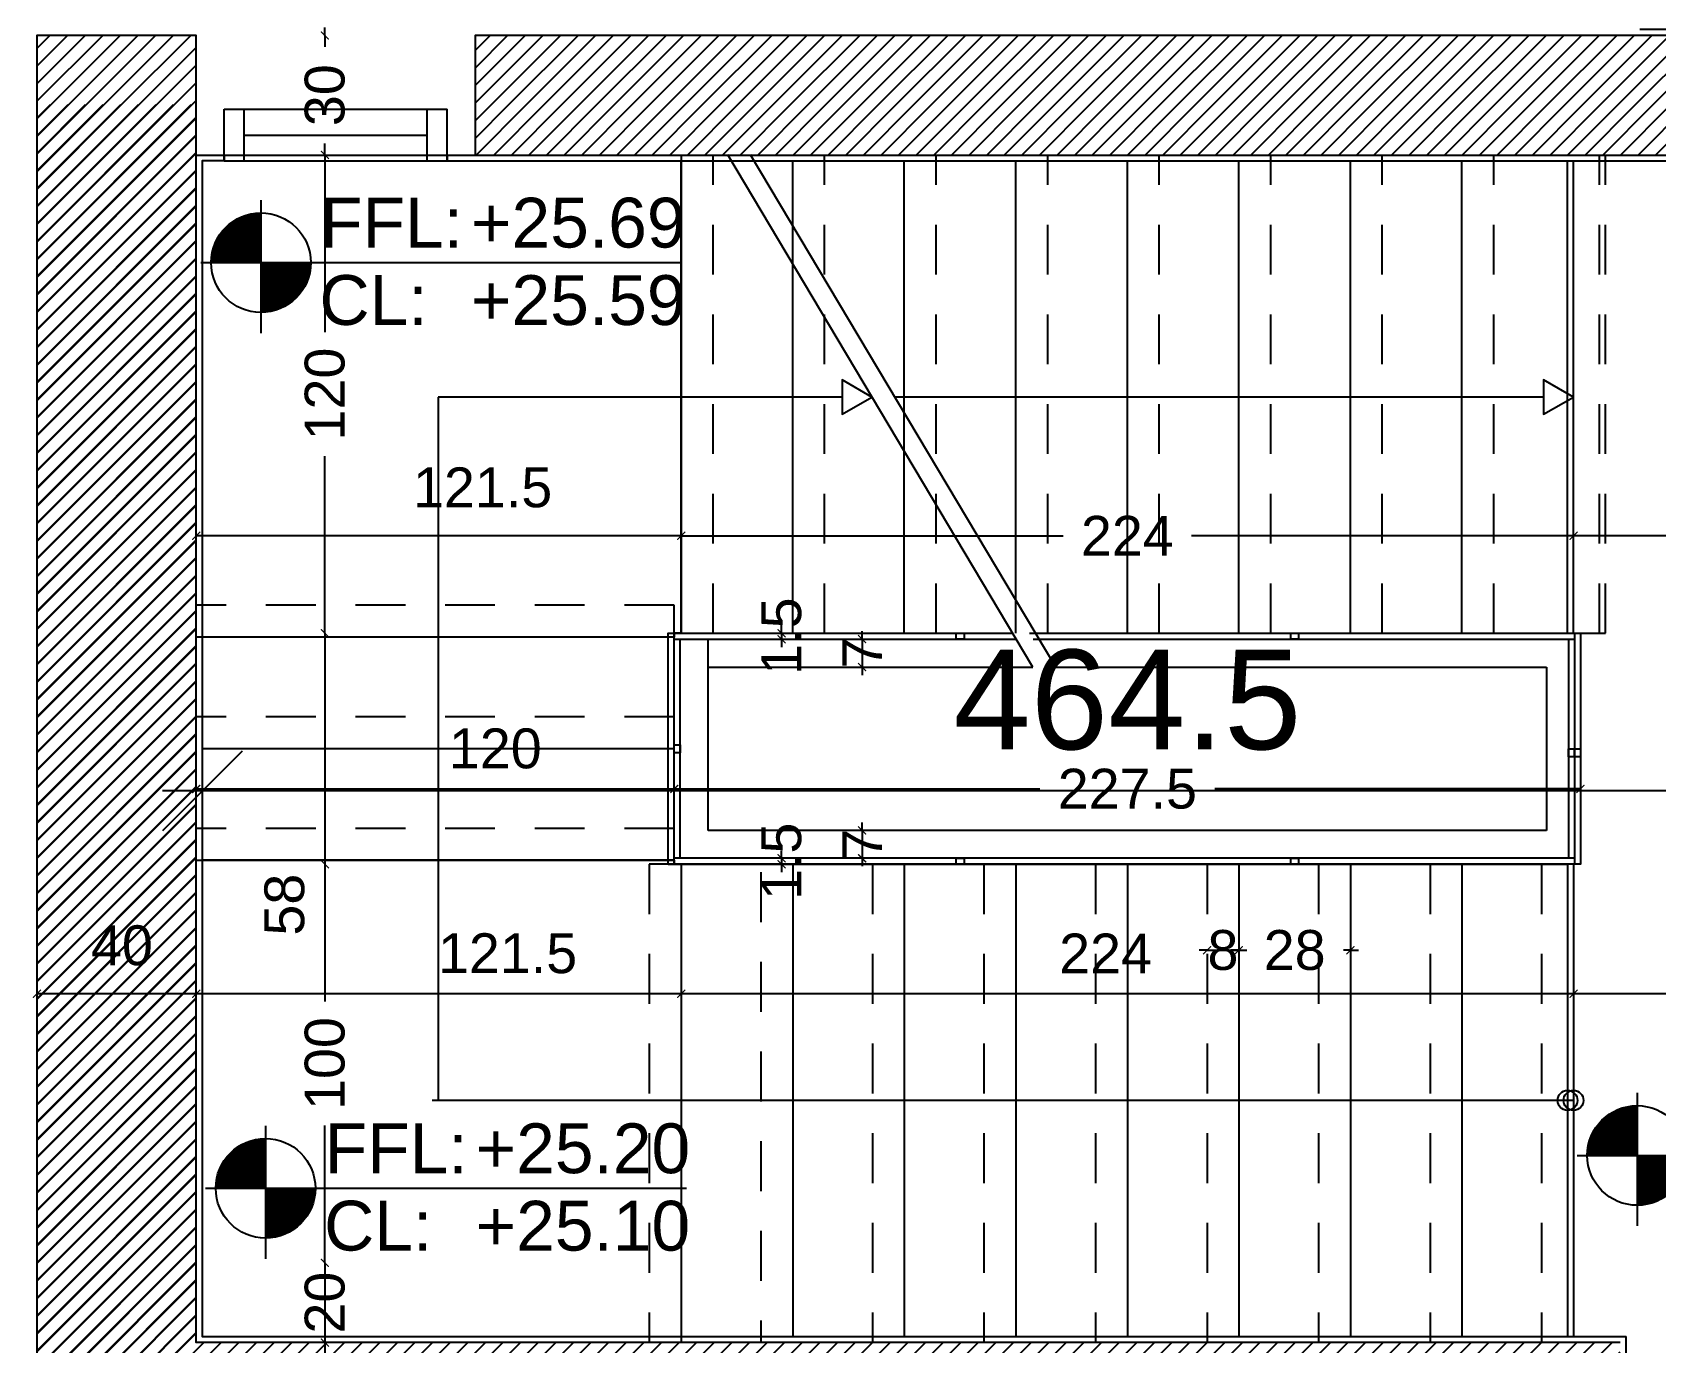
# Model space of a CAD drawing. Extents: x -0.9 to 45.6, y -8.7 to 61.5.
# Drawn here: x 27.357 to 31.432, y 17.05 to 20.338 of the extents above; entities that cross this region are included whole.
import ezdxf

# ---------------------------------------------------------------- set-up
doc = ezdxf.new("R2010")
doc.units = 0
doc.header["$MEASUREMENT"] = 0
doc.header["$PDMODE"] = 35
doc.header["$PDSIZE"] = 0.3
doc.linetypes.add('HIDDEN2', pattern=[0.1875, 0.125, -0.0625])
doc.layers.get('0').update_dxf_attribs({"linetype": 'CONTINUOUS'})
doc.layers.get('DEFPOINTS').update_dxf_attribs({"linetype": 'CONTINUOUS'})
for name, color, linetype in [('A-ALU', 9, 'CONTINUOUS'), ('A-ANNO-DIM', 3, 'CONTINUOUS'), ('A-ANNO-LEVL', 3, 'CONTINUOUS'), ('a-dim', 3, 'CONTINUOUS'), ('A-FLOR-HRAL', 15, 'CONTINUOUS'), ('A-FLOR-STRS', 40, 'CONTINUOUS'), ('A-FLOR-STRS-ARO', 1, 'CONTINUOUS'), ('A-HATCH-CONC', 8, 'CONTINUOUS'), ('A-PLASTER', 8, 'CONTINUOUS'), ('A-PROJ1H', 9, 'HIDDEN2'), ('S-2ND-3RD-4-5-6TH$0$A-STR 2-3-4-5-6', 2, 'CONTINUOUS')]:
    doc.layers.add(name, color=color, linetype=linetype)
doc.styles.add('A100-STEXT', font='arial.ttf', dxfattribs={"height": 0.25})
doc.styles.add('BLOCK', font='arial.ttf', dxfattribs={"width": 0.8, "height": 0.25})
doc.styles.add('STYLE1', font='arial.ttf')
doc.dimstyles.new('A100-DIM', dxfattribs={"dimtxt": 0.25, "dimasz": 0.2, "dimexe": 0.1, "dimexo": 0.3, "dimgap": 0.1, "dimtad": 1, "dimlfac": 100, "dimrnd": 0.5, "dimdsep": 46, "dimtxsty": 'A100-STEXT', "dimblk1": 'OBLIQUE', "dimblk2": 'OBLIQUE', "dimsah": 1, "dimcen": -0.05, "dimdle": 0.1, "dimclrd": 15, "dimclre": 15, "dimclrt": 256, "dimadec": 0, "dimazin": 0, "dimtfac": 0.28, "dimtix": 1, "dimtmove": 2, "dimatfit": 3, "dimldrblk": 'OBLIQUE', "dimfxl": 1, "dimtolj": 1, "dimarcsym": 0})
doc.dimstyles.new('A50-DIM', dxfattribs={"dimtxt": 0.1, "dimasz": 0.02, "dimexe": 0.05, "dimexo": 0.01, "dimgap": 0.05, "dimtad": 0, "dimdec": 1, "dimlfac": 100, "dimrnd": 0.5, "dimdsep": 46, "dimtxsty": 'STYLE1', "dimblk": 'ARCHTICK', "dimcen": 0.05, "dimdle": 1e-05, "dimse1": 1, "dimse2": 1, "dimclrd": 146, "dimclre": 256, "dimclrt": 256, "dimadec": 0, "dimazin": 0, "dimtfac": 1.4, "dimtdec": 1, "dimtix": 1, "dimtmove": 2, "dimatfit": 3, "dimldrblk": 'ARCHTICK', "dimfxl": 1, "dimtolj": 1, "dimarcsym": 0})
doc.dimstyles.new('dim-law', dxfattribs={"dimtxt": 0.25, "dimasz": 0.2, "dimexe": 0.1, "dimexo": 0.3, "dimgap": 0.1, "dimtad": 1, "dimlfac": 100, "dimdsep": 46, "dimtxsty": 'A100-STEXT', "dimblk1": 'OBLIQUE', "dimblk2": 'OBLIQUE', "dimsah": 1, "dimcen": -0.05, "dimdle": 0.1, "dimclrd": 15, "dimclre": 15, "dimclrt": 256, "dimadec": 0, "dimazin": 0, "dimtfac": 0.28, "dimtix": 1, "dimtmove": 2, "dimatfit": 3, "dimldrblk": 'OBLIQUE', "dimfxl": 0.1, "dimtolj": 1, "dimarcsym": 0})
pattern_1 = [(45, (-139.766827, -8.86163), (-0.022097087, 0.022097087), [])]

# ---------------------------------------------------------------- blocks, each defined once
blk = doc.blocks.new('_ArchTick')
at = {"color": 0, "linetype": 'ByBlock', "const_width": 0.15}
blk.add_lwpolyline([(-0.5, -0.5), (0.5, 0.5)], dxfattribs=at)
blk = doc.blocks.new('*D406')
at = {"layer": 'A-ANNO-DIM', "color": 146, "lineweight": -2}
blk.add_line((31.2259, 17.9252), (28.9859, 17.9252), dxfattribs=at)
at = {"layer": 'DEFPOINTS', "color": 0}
for p in [(28.9859, 18.2501), (31.2259, 18.2501), (28.9859, 17.9252)]:
    blk.add_point(p, dxfattribs=at)
at = {"layer": 'A-ANNO-DIM', "color": 146, "lineweight": -2, "xscale": 0.02, "yscale": 0.02, "zscale": 0.02, "rotation": 180}
blk.add_blockref('_ArchTick', (28.9859, 17.9252), dxfattribs=at)
at = {"layer": 'A-ANNO-DIM', "color": 146, "lineweight": -2, "xscale": 0.02, "yscale": 0.02, "zscale": 0.02}
blk.add_blockref('_ArchTick', (31.2259, 17.9252), dxfattribs=at)
at = {"layer": 'A-ANNO-DIM', "insert": (30.0511, 18.0262), "char_height": 0.1, "attachment_point": 5, "style": 'STYLE1'}
blk.add_mtext('\\A1;224', dxfattribs=at)
blk = doc.blocks.new('*D407')
at = {"layer": 'A-ANNO-DIM', "color": 146, "lineweight": -2}
blk.add_line((28.9859, 19.0744), (27.7684, 19.0744), dxfattribs=at)
at = {"layer": 'DEFPOINTS', "color": 0}
for p in [(28.9859, 19.4125), (27.7684, 19.1942), (27.7684, 19.0744)]:
    blk.add_point(p, dxfattribs=at)
at = {"layer": 'A-ANNO-DIM', "color": 146, "lineweight": -2, "xscale": 0.02, "yscale": 0.02, "zscale": 0.02, "rotation": 180}
blk.add_blockref('_ArchTick', (27.7684, 19.0744), dxfattribs=at)
at = {"layer": 'A-ANNO-DIM', "color": 146, "lineweight": -2, "xscale": 0.02, "yscale": 0.02, "zscale": 0.02}
blk.add_blockref('_ArchTick', (28.9859, 19.0744), dxfattribs=at)
at = {"layer": 'A-ANNO-DIM', "insert": (28.4874, 19.1953), "char_height": 0.1, "attachment_point": 5, "style": 'STYLE1'}
blk.add_mtext('\\A1;121.5', dxfattribs=at)
blk = doc.blocks.new('*D408')
at = {"layer": 'A-ANNO-DIM', "color": 146, "lineweight": -2}
for p, q in [((28.9859, 19.0744), (29.9447, 19.0744)), ((31.2259, 19.0744), (30.267, 19.0744))]:
    blk.add_line(p, q, dxfattribs=at)
at = {"layer": 'DEFPOINTS', "color": 0}
for p in [(31.2259, 19.0744), (28.9859, 18.9028), (31.2259, 18.9028)]:
    blk.add_point(p, dxfattribs=at)
at = {"layer": 'A-ANNO-DIM', "color": 146, "lineweight": -2, "xscale": 0.02, "yscale": 0.02, "zscale": 0.02, "rotation": 180}
blk.add_blockref('_ArchTick', (28.9859, 19.0744), dxfattribs=at)
at = {"layer": 'A-ANNO-DIM', "color": 146, "lineweight": -2, "xscale": 0.02, "yscale": 0.02, "zscale": 0.02}
blk.add_blockref('_ArchTick', (31.2259, 19.0744), dxfattribs=at)
at = {"layer": 'A-ANNO-DIM', "insert": (30.1059, 19.0744), "char_height": 0.1, "attachment_point": 5, "style": 'STYLE1'}
blk.add_mtext('\\A1;224', dxfattribs=at)
blk = doc.blocks.new('*D409')
at = {"layer": 'A-ANNO-DIM', "color": 146, "lineweight": -2}
blk.add_line((28.0914, 18.8302), (28.0914, 18.2501), dxfattribs=at)
at = {"layer": 'DEFPOINTS', "color": 0}
for p in [(28.2525, 18.8301), (28.0914, 18.2501), (28.2525, 18.2501)]:
    blk.add_point(p, dxfattribs=at)
at = {"layer": 'A-ANNO-DIM', "color": 146, "lineweight": -2, "xscale": 0.02, "yscale": 0.02, "zscale": 0.02}
for p, rotation in [((28.0914, 18.8301), 90), ((28.0914, 18.2501), 270)]:
    blk.add_blockref('_ArchTick', p, dxfattribs=dict(at, rotation=rotation))
at = {"layer": 'A-ANNO-DIM', "insert": (27.9903, 18.1488), "char_height": 0.1, "attachment_point": 5, "rotation": 90, "style": 'STYLE1'}
blk.add_mtext('\\A1;58', dxfattribs=at)
blk = doc.blocks.new('*D410')
at = {"layer": 'A-ANNO-DIM', "color": 146, "lineweight": -2}
for p, q in [((28.0914, 18.2502), (28.0914, 17.9057)), ((28.0914, 17.2501), (28.0914, 17.5945))]:
    blk.add_line(p, q, dxfattribs=at)
at = {"layer": 'DEFPOINTS', "color": 0}
for p in [(28.2525, 18.2501), (28.0914, 17.2501), (28.2525, 17.2501)]:
    blk.add_point(p, dxfattribs=at)
at = {"layer": 'A-ANNO-DIM', "color": 146, "lineweight": -2, "xscale": 0.02, "yscale": 0.02, "zscale": 0.02}
for p, rotation in [((28.0914, 18.2501), 90), ((28.0914, 17.2501), 270)]:
    blk.add_blockref('_ArchTick', p, dxfattribs=dict(at, rotation=rotation))
at = {"layer": 'A-ANNO-DIM', "insert": (28.0914, 17.7501), "char_height": 0.1, "attachment_point": 5, "rotation": 90, "style": 'STYLE1'}
blk.add_mtext('\\A1;100', dxfattribs=at)
blk = doc.blocks.new('*D411')
at = {"layer": 'A-ANNO-DIM', "color": 146, "lineweight": -2}
for p, q in [((28.0914, 17.2501), (28.0914, 17.2701)), ((28.0914, 17.2501), (28.0914, 17.0501)), ((28.0914, 17.0501), (28.0914, 17.0301))]:
    blk.add_line(p, q, dxfattribs=at)
at = {"layer": 'DEFPOINTS', "color": 0}
for p in [(28.2525, 17.2501), (28.0914, 17.0501), (28.2525, 17.0501)]:
    blk.add_point(p, dxfattribs=at)
at = {"layer": 'A-ANNO-DIM', "color": 146, "lineweight": -2, "xscale": 0.02, "yscale": 0.02, "zscale": 0.02}
for p, rotation in [((28.0914, 17.2501), 270), ((28.0914, 17.0501), 90)]:
    blk.add_blockref('_ArchTick', p, dxfattribs=dict(at, rotation=rotation))
at = {"layer": 'A-ANNO-DIM', "insert": (28.0914, 17.1501), "char_height": 0.1, "attachment_point": 5, "rotation": 90, "style": 'STYLE1'}
blk.add_mtext('\\A1;20', dxfattribs=at)
blk = doc.blocks.new('*D412')
at = {"layer": 'A-ANNO-DIM', "color": 146, "lineweight": -2}
for p, q in [((28.0914, 20.0302), (28.0914, 19.5857)), ((28.0914, 18.8301), (28.0914, 19.2746))]:
    blk.add_line(p, q, dxfattribs=at)
at = {"layer": 'DEFPOINTS', "color": 0}
for p in [(28.2525, 20.0301), (28.0914, 18.8301), (28.2525, 18.8301)]:
    blk.add_point(p, dxfattribs=at)
at = {"layer": 'A-ANNO-DIM', "color": 146, "lineweight": -2, "xscale": 0.02, "yscale": 0.02, "zscale": 0.02}
for p, rotation in [((28.0914, 20.0301), 90), ((28.0914, 18.8301), 270)]:
    blk.add_blockref('_ArchTick', p, dxfattribs=dict(at, rotation=rotation))
at = {"layer": 'A-ANNO-DIM', "insert": (28.0914, 19.4301), "char_height": 0.1, "attachment_point": 5, "rotation": 90, "style": 'STYLE1'}
blk.add_mtext('\\A1;120', dxfattribs=at)
blk = doc.blocks.new('*D413')
at = {"layer": 'A-ANNO-DIM', "color": 146, "lineweight": -2}
for p, q in [((28.0914, 17.0502), (28.0914, 16.9736)), ((28.0914, 16.6501), (28.0914, 16.7267))]:
    blk.add_line(p, q, dxfattribs=at)
at = {"layer": 'DEFPOINTS', "color": 0}
for p in [(28.2525, 17.0501), (28.0914, 16.6501), (28.2525, 16.6501)]:
    blk.add_point(p, dxfattribs=at)
at = {"layer": 'A-ANNO-DIM', "color": 146, "lineweight": -2, "xscale": 0.02, "yscale": 0.02, "zscale": 0.02}
for p, rotation in [((28.0914, 17.0501), 90), ((28.0914, 16.6501), 270)]:
    blk.add_blockref('_ArchTick', p, dxfattribs=dict(at, rotation=rotation))
at = {"layer": 'A-ANNO-DIM', "insert": (28.0914, 16.8501), "char_height": 0.1, "attachment_point": 5, "rotation": 90, "style": 'STYLE1'}
blk.add_mtext('\\A1;40', dxfattribs=at)
blk = doc.blocks.new('*D414')
at = {"layer": 'A-ANNO-DIM', "color": 146, "lineweight": -2}
for p, q in [((28.0914, 20.3301), (28.0914, 20.3501)), ((28.0914, 20.3301), (28.0914, 20.3016)), ((28.0914, 20.0301), (28.0914, 20.0587)), ((28.0914, 20.0301), (28.0914, 20.0101))]:
    blk.add_line(p, q, dxfattribs=at)
at = {"layer": 'DEFPOINTS', "color": 0}
for p in [(28.2525, 20.3301), (28.0914, 20.0301), (28.2525, 20.0301)]:
    blk.add_point(p, dxfattribs=at)
at = {"layer": 'A-ANNO-DIM', "color": 146, "lineweight": -2, "xscale": 0.02, "yscale": 0.02, "zscale": 0.02}
for p, rotation in [((28.0914, 20.3301), 270), ((28.0914, 20.0301), 90)]:
    blk.add_blockref('_ArchTick', p, dxfattribs=dict(at, rotation=rotation))
at = {"layer": 'A-ANNO-DIM', "insert": (28.0914, 20.1801), "char_height": 0.1, "attachment_point": 5, "rotation": 90, "style": 'STYLE1'}
blk.add_mtext('\\A1;30', dxfattribs=at)
blk = doc.blocks.new('*D415')
at = {"layer": 'A-ANNO-DIM', "color": 146, "lineweight": -2}
blk.add_line((27.7684, 17.9252), (27.3684, 17.9252), dxfattribs=at)
at = {"layer": 'DEFPOINTS', "color": 0}
for p in [(27.7684, 18.2601), (27.3684, 18.1884), (27.3684, 17.9252)]:
    blk.add_point(p, dxfattribs=at)
at = {"layer": 'A-ANNO-DIM', "color": 146, "lineweight": -2, "xscale": 0.02, "yscale": 0.02, "zscale": 0.02, "rotation": 180}
blk.add_blockref('_ArchTick', (27.3684, 17.9252), dxfattribs=at)
at = {"layer": 'A-ANNO-DIM', "color": 146, "lineweight": -2, "xscale": 0.02, "yscale": 0.02, "zscale": 0.02}
blk.add_blockref('_ArchTick', (27.7684, 17.9252), dxfattribs=at)
at = {"layer": 'A-ANNO-DIM', "insert": (27.5818, 18.0461), "char_height": 0.1, "attachment_point": 5, "style": 'STYLE1'}
blk.add_mtext('\\A1;40', dxfattribs=at)
blk = doc.blocks.new('*D416')
at = {"layer": 'A-ANNO-DIM', "color": 146, "lineweight": -2}
for p, q in [((30.3859, 18.0344), (30.3659, 18.0344)), ((30.3859, 18.0344), (30.4033, 18.0344)), ((30.6659, 18.0344), (30.6484, 18.0344)), ((30.6659, 18.0344), (30.6859, 18.0344))]:
    blk.add_line(p, q, dxfattribs=at)
at = {"layer": 'DEFPOINTS', "color": 0}
for p in [(30.6659, 18.0344), (30.3859, 17.9842), (30.6659, 17.9842)]:
    blk.add_point(p, dxfattribs=at)
at = {"layer": 'A-ANNO-DIM', "color": 146, "lineweight": -2, "xscale": 0.02, "yscale": 0.02, "zscale": 0.02}
blk.add_blockref('_ArchTick', (30.3859, 18.0344), dxfattribs=at)
at = {"layer": 'A-ANNO-DIM', "color": 146, "lineweight": -2, "xscale": 0.02, "yscale": 0.02, "zscale": 0.02, "rotation": 180}
blk.add_blockref('_ArchTick', (30.6659, 18.0344), dxfattribs=at)
at = {"layer": 'A-ANNO-DIM', "insert": (30.5259, 18.0344), "char_height": 0.1, "attachment_point": 5, "style": 'STYLE1'}
blk.add_mtext('\\A1;28', dxfattribs=at)
blk = doc.blocks.new('*D417')
at = {"layer": 'A-ANNO-DIM', "color": 146, "lineweight": -2}
for p, q in [((30.3059, 18.0344), (30.2859, 18.0344)), ((30.3059, 18.0344), (30.3859, 18.0344)), ((30.3859, 18.0344), (30.4059, 18.0344))]:
    blk.add_line(p, q, dxfattribs=at)
at = {"layer": 'DEFPOINTS', "color": 0}
for p in [(30.3859, 18.0344), (30.3059, 17.9842), (30.3859, 17.9842)]:
    blk.add_point(p, dxfattribs=at)
at = {"layer": 'A-ANNO-DIM', "color": 146, "lineweight": -2, "xscale": 0.02, "yscale": 0.02, "zscale": 0.02}
blk.add_blockref('_ArchTick', (30.3059, 18.0344), dxfattribs=at)
at = {"layer": 'A-ANNO-DIM', "color": 146, "lineweight": -2, "xscale": 0.02, "yscale": 0.02, "zscale": 0.02, "rotation": 180}
blk.add_blockref('_ArchTick', (30.3859, 18.0344), dxfattribs=at)
at = {"layer": 'A-ANNO-DIM', "insert": (30.3459, 18.0344), "char_height": 0.1, "attachment_point": 5, "style": 'STYLE1'}
blk.add_mtext('\\A1;8', dxfattribs=at)
blk = doc.blocks.new('*D418')
at = {"layer": 'A-ANNO-DIM', "color": 146, "lineweight": -2}
for p, q in [((28.9684, 18.4392), (29.8859, 18.4392)), ((31.2434, 18.4392), (30.3258, 18.4392))]:
    blk.add_line(p, q, dxfattribs=at)
at = {"layer": 'DEFPOINTS', "color": 0}
for p in [(31.2434, 18.4392), (28.9684, 18.1953), (31.2434, 18.1953)]:
    blk.add_point(p, dxfattribs=at)
at = {"layer": 'A-ANNO-DIM', "color": 146, "lineweight": -2, "xscale": 0.02, "yscale": 0.02, "zscale": 0.02, "rotation": 180}
blk.add_blockref('_ArchTick', (28.9684, 18.4392), dxfattribs=at)
at = {"layer": 'A-ANNO-DIM', "color": 146, "lineweight": -2, "xscale": 0.02, "yscale": 0.02, "zscale": 0.02}
blk.add_blockref('_ArchTick', (31.2434, 18.4392), dxfattribs=at)
at = {"layer": 'A-ANNO-DIM', "insert": (30.1059, 18.4392), "char_height": 0.1, "attachment_point": 5, "style": 'STYLE1'}
blk.add_mtext('\\A1;227.5', dxfattribs=at)
blk = doc.blocks.new('*D419')
at = {"layer": 'A-ANNO-DIM', "color": 146, "lineweight": -2}
blk.add_line((28.9859, 17.9252), (27.7684, 17.9252), dxfattribs=at)
at = {"layer": 'DEFPOINTS', "color": 0}
for p in [(28.9859, 18.2501), (27.7684, 18.2069), (27.7684, 17.9252)]:
    blk.add_point(p, dxfattribs=at)
at = {"layer": 'A-ANNO-DIM', "color": 146, "lineweight": -2, "xscale": 0.02, "yscale": 0.02, "zscale": 0.02, "rotation": 180}
blk.add_blockref('_ArchTick', (27.7684, 17.9252), dxfattribs=at)
at = {"layer": 'A-ANNO-DIM', "color": 146, "lineweight": -2, "xscale": 0.02, "yscale": 0.02, "zscale": 0.02}
blk.add_blockref('_ArchTick', (28.9859, 17.9252), dxfattribs=at)
at = {"layer": 'A-ANNO-DIM', "insert": (28.55, 18.0262), "char_height": 0.1, "attachment_point": 5, "style": 'STYLE1'}
blk.add_mtext('\\A1;121.5', dxfattribs=at)
blk = doc.blocks.new('*D420')
at = {"layer": 'A-ANNO-DIM', "color": 146, "lineweight": -2}
blk.add_line((27.7684, 18.4392), (28.9684, 18.4392), dxfattribs=at)
at = {"layer": 'DEFPOINTS', "color": 0}
for p in [(28.9684, 18.4392), (27.7684, 18.2677), (28.9684, 18.2677)]:
    blk.add_point(p, dxfattribs=at)
at = {"layer": 'A-ANNO-DIM', "color": 146, "lineweight": -2, "xscale": 0.02, "yscale": 0.02, "zscale": 0.02, "rotation": 180}
blk.add_blockref('_ArchTick', (27.7684, 18.4392), dxfattribs=at)
at = {"layer": 'A-ANNO-DIM', "color": 146, "lineweight": -2, "xscale": 0.02, "yscale": 0.02, "zscale": 0.02}
blk.add_blockref('_ArchTick', (28.9684, 18.4392), dxfattribs=at)
at = {"layer": 'A-ANNO-DIM', "insert": (28.5192, 18.5403), "char_height": 0.1, "attachment_point": 5, "style": 'STYLE1'}
blk.add_mtext('\\A1;120', dxfattribs=at)
blk = doc.blocks.new('*D421')
at = {"layer": 'A-ANNO-DIM', "color": 146, "lineweight": -2}
for p, q in [((29.2378, 18.8301), (29.2378, 18.8501)), ((29.2378, 18.8301), (29.2378, 18.8151)), ((29.2378, 18.8151), (29.2378, 18.7951))]:
    blk.add_line(p, q, dxfattribs=at)
at = {"layer": 'DEFPOINTS', "color": 0}
for p in [(29.2762, 18.8301), (29.2378, 18.8151), (29.2762, 18.8151)]:
    blk.add_point(p, dxfattribs=at)
at = {"layer": 'A-ANNO-DIM', "color": 146, "lineweight": -2, "xscale": 0.02, "yscale": 0.02, "zscale": 0.02}
for p, rotation in [((29.2378, 18.8301), 270), ((29.2378, 18.8151), 90)]:
    blk.add_blockref('_ArchTick', p, dxfattribs=dict(at, rotation=rotation))
at = {"layer": 'A-ANNO-DIM', "insert": (29.2378, 18.8226), "char_height": 0.1, "attachment_point": 5, "rotation": 90, "style": 'STYLE1'}
blk.add_mtext('\\A1;1.5', dxfattribs=at)
blk = doc.blocks.new('*D422')
at = {"layer": 'A-ANNO-DIM', "color": 146, "lineweight": -2}
for p, q in [((29.4401, 18.8151), (29.4401, 18.8351)), ((29.4401, 18.8151), (29.4401, 18.7451)), ((29.4401, 18.7451), (29.4401, 18.7251))]:
    blk.add_line(p, q, dxfattribs=at)
at = {"layer": 'DEFPOINTS', "color": 0}
for p in [(29.4785, 18.8151), (29.4401, 18.7451), (29.4785, 18.7451)]:
    blk.add_point(p, dxfattribs=at)
at = {"layer": 'A-ANNO-DIM', "color": 146, "lineweight": -2, "xscale": 0.02, "yscale": 0.02, "zscale": 0.02}
for p, rotation in [((29.4401, 18.8151), 270), ((29.4401, 18.7451), 90)]:
    blk.add_blockref('_ArchTick', p, dxfattribs=dict(at, rotation=rotation))
at = {"layer": 'A-ANNO-DIM', "insert": (29.4401, 18.7801), "char_height": 0.1, "attachment_point": 5, "rotation": 90, "style": 'STYLE1'}
blk.add_mtext('\\A1;7', dxfattribs=at)
blk = doc.blocks.new('*D423')
at = {"layer": 'A-ANNO-DIM', "color": 146, "lineweight": -2}
for p, q in [((29.2378, 18.2651), (29.2378, 18.2851)), ((29.2378, 18.2651), (29.2378, 18.2501)), ((29.2378, 18.2501), (29.2378, 18.2301))]:
    blk.add_line(p, q, dxfattribs=at)
at = {"layer": 'DEFPOINTS', "color": 0}
for p in [(29.2762, 18.2651), (29.2378, 18.2501), (29.2762, 18.2501)]:
    blk.add_point(p, dxfattribs=at)
at = {"layer": 'A-ANNO-DIM', "color": 146, "lineweight": -2, "xscale": 0.02, "yscale": 0.02, "zscale": 0.02}
for p, rotation in [((29.2378, 18.2651), 270), ((29.2378, 18.2501), 90)]:
    blk.add_blockref('_ArchTick', p, dxfattribs=dict(at, rotation=rotation))
at = {"layer": 'A-ANNO-DIM', "insert": (29.2378, 18.2576), "char_height": 0.1, "attachment_point": 5, "rotation": 90, "style": 'STYLE1'}
blk.add_mtext('\\A1;1.5', dxfattribs=at)
blk = doc.blocks.new('*D424')
at = {"layer": 'A-ANNO-DIM', "color": 146, "lineweight": -2}
for p, q in [((29.4401, 18.3351), (29.4401, 18.3551)), ((29.4401, 18.3351), (29.4401, 18.2651)), ((29.4401, 18.2651), (29.4401, 18.2451))]:
    blk.add_line(p, q, dxfattribs=at)
at = {"layer": 'DEFPOINTS', "color": 0}
for p in [(29.4785, 18.3351), (29.4401, 18.2651), (29.4785, 18.2651)]:
    blk.add_point(p, dxfattribs=at)
at = {"layer": 'A-ANNO-DIM', "color": 146, "lineweight": -2, "xscale": 0.02, "yscale": 0.02, "zscale": 0.02}
for p, rotation in [((29.4401, 18.3351), 270), ((29.4401, 18.2651), 90)]:
    blk.add_blockref('_ArchTick', p, dxfattribs=dict(at, rotation=rotation))
at = {"layer": 'A-ANNO-DIM', "insert": (29.4401, 18.3001), "char_height": 0.1, "attachment_point": 5, "rotation": 90, "style": 'STYLE1'}
blk.add_mtext('\\A1;7', dxfattribs=at)
blk = doc.blocks.new('*D425')
at = {"layer": 'A-ANNO-DIM', "color": 146, "lineweight": -2}
blk.add_line((32.4434, 19.0743), (31.2259, 19.0743), dxfattribs=at)
at = {"layer": 'DEFPOINTS', "color": 0}
for p in [(32.4434, 19.4093), (31.2259, 19.1911), (31.2259, 19.0743)]:
    blk.add_point(p, dxfattribs=at)
at = {"layer": 'A-ANNO-DIM', "color": 146, "lineweight": -2, "xscale": 0.02, "yscale": 0.02, "zscale": 0.02, "rotation": 180}
blk.add_blockref('_ArchTick', (31.2259, 19.0743), dxfattribs=at)
at = {"layer": 'A-ANNO-DIM', "color": 146, "lineweight": -2, "xscale": 0.02, "yscale": 0.02, "zscale": 0.02}
blk.add_blockref('_ArchTick', (32.4434, 19.0743), dxfattribs=at)
at = {"layer": 'A-ANNO-DIM', "insert": (31.9624, 19.1953), "char_height": 0.1, "attachment_point": 5, "style": 'STYLE1'}
blk.add_mtext('\\A1;121.5', dxfattribs=at)
blk = doc.blocks.new('*D426')
at = {"layer": 'A-ANNO-DIM', "color": 146, "lineweight": -2}
blk.add_line((32.4434, 17.9251), (31.2259, 17.9251), dxfattribs=at)
at = {"layer": 'DEFPOINTS', "color": 0}
for p in [(32.4434, 18.2601), (31.2259, 18.0418), (31.2259, 17.9251)]:
    blk.add_point(p, dxfattribs=at)
at = {"layer": 'A-ANNO-DIM', "color": 146, "lineweight": -2, "xscale": 0.02, "yscale": 0.02, "zscale": 0.02, "rotation": 180}
blk.add_blockref('_ArchTick', (31.2259, 17.9251), dxfattribs=at)
at = {"layer": 'A-ANNO-DIM', "color": 146, "lineweight": -2, "xscale": 0.02, "yscale": 0.02, "zscale": 0.02}
blk.add_blockref('_ArchTick', (32.4434, 17.9251), dxfattribs=at)
at = {"layer": 'A-ANNO-DIM', "insert": (31.9624, 18.0461), "char_height": 0.1, "attachment_point": 5, "style": 'STYLE1'}
blk.add_mtext('\\A1;121.5', dxfattribs=at)
blk = doc.blocks.new('LVTAG_P')
for p, q in [((0, 0.003136), (0, -0.003532)), ((-0.003011, 0), (0.021132, 0))]:
    blk.add_line(p, q)
at = {"const_width": 0.0025}
for points in [[(0, 0.00125, 0.414214), (-0.00125, 0, 1)], [(0, -0.00125, 0.414214), (0.00125, 0, 1)]]:
    blk.add_lwpolyline(points, format="xyb", dxfattribs=at)
blk.add_circle((0, 0), 0.0025)
at = {"style": 'BLOCK'}
for s, p in [('FFL:', (0.00297, 0.000756)), ('CL:', (0.002938, -0.003124))]:
    blk.add_text(s, height=0.0025, dxfattribs=at).set_placement(p)
for p in [(0.010543, 0.000759), (0.010543, -0.003129)]:
    blk.add_attdef('+00.00', p, '', height=0.0025, dxfattribs=at)
blk = doc.blocks.new('A$C21287FDA')
at = {"layer": 'A-ALU'}
for p, q in [((27.8384, 20.145), (28.3984, 20.145)), ((27.8384, 20.015), (27.8384, 20.145)), ((27.8884, 20.015), (27.8884, 20.145)), ((28.3484, 20.015), (28.3484, 20.145)), ((28.3984, 20.015), (28.3984, 20.145)), ((27.8884, 20.08), (28.3484, 20.08)), ((27.8384, 20.015), (28.3984, 20.015))]:
    blk.add_line(p, q, dxfattribs=at)
blk = doc.blocks.new('_OBLIQUE')
at = {"color": 0, "linetype": 'ByBlock'}
blk.add_line((-0.5, -0.5), (0.5, 0.5), dxfattribs=at)
blk = doc.blocks.new('*D434')
at = {"layer": 'a-dim', "color": 15, "lineweight": -2}
for p, q in [((27.7834, 18.7325), (27.7834, 18.3343)), ((32.4284, 18.7325), (32.4284, 18.3343)), ((32.5284, 18.4343), (27.6834, 18.4343))]:
    blk.add_line(p, q, dxfattribs=at)
at = {"layer": 'DEFPOINTS', "color": 0}
for p in [(27.7834, 19.0325), (32.4284, 19.0325), (27.7834, 18.4343)]:
    blk.add_point(p, dxfattribs=at)
at = {"layer": 'a-dim', "color": 15, "lineweight": -2, "xscale": 0.2, "yscale": 0.2, "zscale": 0.2}
for p, rotation in [((27.7834, 18.4343), 180.0000022522661), ((32.4284, 18.4343), 2.252266053659469e-06)]:
    blk.add_blockref('_OBLIQUE', p, dxfattribs=dict(at, rotation=rotation))
at = {"layer": 'a-dim', "insert": (30.1059, 18.6619), "char_height": 0.25, "attachment_point": 5, "rotation": 0, "style": 'A100-STEXT'}
blk.add_mtext('\\A1;464.5', dxfattribs=at)
blk = doc.blocks.new('*D437')
at = {"layer": 'a-dim', "color": 15, "lineweight": -2}
for p, q in [((27.7834, 18.7325), (27.7834, 18.3343)), ((32.4284, 18.7325), (32.4284, 18.3343)), ((32.5284, 18.4343), (27.6834, 18.4343))]:
    blk.add_line(p, q, dxfattribs=at)
at = {"layer": 'DEFPOINTS', "color": 0}
for p in [(27.7834, 19.0325), (32.4284, 19.0325), (27.7834, 18.4343)]:
    blk.add_point(p, dxfattribs=at)
at = {"layer": 'a-dim', "color": 15, "lineweight": -2, "xscale": 0.2, "yscale": 0.2, "zscale": 0.2}
for p, rotation in [((27.7834, 18.4343), 180.0000022522661), ((32.4284, 18.4343), 2.252266053659469e-06)]:
    blk.add_blockref('_OBLIQUE', p, dxfattribs=dict(at, rotation=rotation))
at = {"layer": 'a-dim', "insert": (30.1059, 18.6619), "char_height": 0.25, "attachment_point": 5, "rotation": 0, "style": 'A100-STEXT'}
blk.add_mtext('\\A1;464.5', dxfattribs=at)
blk = doc.blocks.new('*D463')
at = {"layer": 'a-dim', "color": 15, "lineweight": -2}
for p, q in [((31.4925, 20.245), (31.4925, 22.25)), ((31.8784, 22.15), (31.3925, 22.15)), ((31.8784, 20.345), (31.3925, 20.345))]:
    blk.add_line(p, q, dxfattribs=at)
at = {"layer": 'DEFPOINTS', "color": 0}
for p in [(31.4925, 22.15), (32.1784, 22.15), (32.1784, 20.345)]:
    blk.add_point(p, dxfattribs=at)
at = {"layer": 'a-dim', "color": 15, "lineweight": -2, "xscale": 0.2, "yscale": 0.2, "zscale": 0.2}
for p, rotation in [((31.4925, 22.15), 90), ((31.4925, 20.345), 270)]:
    blk.add_blockref('_OBLIQUE', p, dxfattribs=dict(at, rotation=rotation))
at = {"layer": 'a-dim', "insert": (31.2649, 21.2475), "char_height": 0.25, "attachment_point": 5, "rotation": 90, "style": 'A100-STEXT'}
blk.add_mtext('\\A1;180.5', dxfattribs=at)

msp = doc.modelspace()

# ---------------------------------------------------------------- hatches: boundary and pattern name
at = {"layer": 'A-HATCH-CONC'}
h = msp.add_hatch(dxfattribs=at)
h.set_pattern_fill('ANSI31', color=256, scale=0.25, style=0)
h.paths.add_polyline_path([(27.76837, 20.33), (27.43837, 20.33), (27.36837, 20.33), (27.36837, 20.15658), (27.76837, 20.15658)])
h = msp.add_hatch(dxfattribs=at)
h.set_pattern_fill('ANSI31', color=256, scale=0.25, style=0)
h.paths.add_polyline_path([(27.76837, 20.33), (27.43837, 20.33), (27.36837, 20.33), (27.36837, 20.15658), (27.76837, 20.15658)])
h = msp.add_hatch(dxfattribs=at)
h.set_pattern_fill('ANSI31', color=256, scale=0.25, style=0)
h.paths.add_polyline_path([(33.94337, 20.33), (33.69337, 20.33), (33.69337, 20.33), (32.89337, 20.33), (32.79337, 20.33), (32.79337, 20.33), (32.29337, 20.33), (28.46837, 20.33), (28.46837, 20.15658), (33.94337, 20.15658)])
h = msp.add_hatch(dxfattribs=at)
h.set_pattern_fill('ANSI31', color=256, scale=0.25, angle=-720, style=0)
h.set_pattern_definition(pattern_1)
h.paths.add_polyline_path([(32.39337, 16.85), (32.39337, 16.65), (32.69337, 16.65), (32.69337, 17.15), (32.44337, 17.15), (32.44337, 17.05), (32.44337, 16.85)])
h.paths.add_polyline_path([(31.34337, 16.65), (31.34337, 17.05), (27.76837, 17.05), (27.76837, 20.15658), (27.36837, 20.15658), (27.36837, 3.57), (27.76837, 3.57), (27.76837, 12.85), (29.61837, 12.85), (29.91837, 12.85), (29.91837, 13.5), (29.66837, 13.5), (29.66837, 13.1), (29.36837, 13.1), (29.36837, 13.15), (27.76837, 13.15), (27.76837, 16.65), (29.36837, 16.65), (29.36837, 16.7), (29.66837, 16.7), (29.66837, 16.3), (29.91837, 16.3), (29.91837, 16.65)])
h = msp.add_hatch(dxfattribs=at)
h.set_pattern_fill('ANSI31', color=256, scale=0.25, angle=-720, style=0)
h.set_pattern_definition(pattern_1)
h.paths.add_polyline_path([(32.39337, 16.85), (32.39337, 16.65), (32.69337, 16.65), (32.69337, 17.15), (32.44337, 17.15), (32.44337, 17.05), (32.44337, 16.85)])
h.paths.add_polyline_path([(31.34337, 16.65), (31.34337, 17.05), (27.76837, 17.05), (27.76837, 20.15658), (27.36837, 20.15658), (27.36837, 3.57), (27.76837, 3.57), (27.76837, 12.85), (29.61837, 12.85), (29.91837, 12.85), (29.91837, 13.5), (29.66837, 13.5), (29.66837, 13.1), (29.36837, 13.1), (29.36837, 13.15), (27.76837, 13.15), (27.76837, 16.65), (29.36837, 16.65), (29.36837, 16.7), (29.66837, 16.7), (29.66837, 16.3), (29.91837, 16.3), (29.91837, 16.65)])
h = msp.add_hatch(dxfattribs=at)
h.set_pattern_fill('ANSI31', color=256, scale=0.25, style=0)
h.paths.add_polyline_path([(32.69337, 20.03), (33.94337, 20.03), (33.94337, 20.15658), (28.46837, 20.15658), (28.46837, 20.03), (32.44337, 20.03), (32.44337, 18.05), (32.69337, 18.05)])
h = msp.add_hatch(dxfattribs=at)
h.set_pattern_fill('ANSI31', color=256, scale=0.25, style=0)
h.paths.add_polyline_path([(32.69337, 20.03), (33.94337, 20.03), (33.94337, 20.15658), (28.46837, 20.15658), (28.46837, 20.03), (32.44337, 20.03), (32.44337, 18.05), (32.69337, 18.05)])
h = msp.add_hatch(dxfattribs=at)
h.set_pattern_fill('ANSI31', color=256, scale=0.25, style=0)
h.paths.add_polyline_path([(32.69337, 20.03), (33.94337, 20.03), (33.94337, 20.15658), (28.46837, 20.15658), (28.46837, 20.03), (32.44337, 20.03), (32.44337, 18.05), (32.69337, 18.05)])
h = msp.add_hatch(dxfattribs=at)
h.set_pattern_fill('ANSI31', color=256, scale=0.25, style=0)
h.paths.add_polyline_path([(32.69337, 20.03), (33.94337, 20.03), (33.94337, 20.15658), (28.46837, 20.15658), (28.46837, 20.03), (32.44337, 20.03), (32.44337, 18.05), (32.69337, 18.05)])
h = msp.add_hatch(dxfattribs=at)
h.set_pattern_fill('ANSI31', color=256, scale=0.25, style=0)
h.paths.add_polyline_path([(32.69337, 20.03), (33.94337, 20.03), (33.94337, 20.15658), (28.46837, 20.15658), (28.46837, 20.03), (32.44337, 20.03), (32.44337, 18.05), (32.69337, 18.05)])

# ---------------------------------------------------------------- linework, layer by layer
for points in [[(27.76837, 20.03), (28.98562, 20.03), (28.98587, 18.8301), (28.96837, 18.8301), (28.96837, 18.8201), (27.76837, 18.8201), (27.76837, 20.03)], [(27.76837, 18.26015), (28.96837, 18.2601), (28.96837, 18.2501), (28.98587, 18.25015), (28.98587, 17.05), (27.76837, 17.05), (27.76842, 18.26015)]]:
    msp.add_lwpolyline(points)
at = {"layer": 'A-FLOR-HRAL'}
for p, q in [((29.86847, 18.7451), (29.10263, 20.03012)), ((29.92605, 18.7451), (29.16022, 20.03012)), ((29.05337, 18.3351), (29.05337, 18.8151)), ((29.05337, 18.7451), (29.86847, 18.7451)), ((29.92605, 18.7451), (31.15837, 18.7451)), ((31.15837, 18.7451), (31.15837, 18.3351)), ((31.15837, 18.3351), (29.05337, 18.3351)), ((28.95337, 18.2501), (31.19337, 18.2501)), ((28.95337, 18.2501), (31.19337, 18.2501)), ((28.96837, 18.2501), (31.20837, 18.2501))]:
    msp.add_line(p, q, dxfattribs=at)
for points in [[(30.00039, 18.8301), (31.22837, 18.8301), (31.22837, 18.2501), (28.95337, 18.2501), (28.95337, 18.8301), (29.80281, 18.8301)], [(29.86039, 18.8301), (31.22837, 18.8301), (31.22837, 18.2501), (28.95337, 18.2501), (28.95337, 18.8301), (29.80281, 18.8301)], [(30.00039, 18.8301), (31.22837, 18.8301), (31.22837, 18.2501), (28.95337, 18.2501), (28.95337, 18.8301), (29.80281, 18.8301)], [(29.86039, 18.8301), (31.22837, 18.8301), (31.22837, 18.2501), (28.95337, 18.2501), (28.95337, 18.8301), (29.80281, 18.8301)], [(30.01539, 18.8301), (31.24337, 18.8301), (31.24337, 18.2501), (28.96837, 18.2501), (28.96837, 18.8301), (29.81781, 18.8301)], [(29.87539, 18.8301), (31.24337, 18.8301), (31.24337, 18.2501), (28.96837, 18.2501), (28.96837, 18.8301), (29.81781, 18.8301)], [(29.87539, 18.8301), (29.95781, 18.8301)], [(29.86933, 18.8151), (31.21337, 18.8151), (31.21337, 18.2651), (28.96837, 18.2651), (28.96837, 18.8151), (29.81175, 18.8151)], [(29.86933, 18.8151), (31.21337, 18.8151), (31.21337, 18.2651), (28.96837, 18.2651), (28.96837, 18.8151), (29.81175, 18.8151)], [(29.88433, 18.8151), (31.22837, 18.8151), (31.22837, 18.2651), (28.98337, 18.2651), (28.98337, 18.8151), (29.82675, 18.8151)]]:
    msp.add_lwpolyline(points, dxfattribs=at)
for points in [[(29.67587, 18.8151), (29.67587, 18.8301), (29.69587, 18.8301), (29.69587, 18.8151)], [(30.51587, 18.8151), (30.51587, 18.8301), (30.53587, 18.8301), (30.53587, 18.8151)], [(28.96837, 18.5501), (28.98337, 18.5501), (28.98337, 18.5301), (28.96837, 18.5301)], [(31.21337, 18.5401), (31.22837, 18.5401), (31.22837, 18.5201), (31.21337, 18.5201)], [(31.21337, 18.5401), (31.22837, 18.5401), (31.22837, 18.5201), (31.21337, 18.5201)], [(31.22837, 18.5401), (31.24337, 18.5401), (31.24337, 18.5201), (31.22837, 18.5201)], [(29.67587, 18.2501), (29.67587, 18.2651), (29.69587, 18.2651), (29.69587, 18.2501)], [(30.51587, 18.2501), (30.51587, 18.2651), (30.53587, 18.2651), (30.53587, 18.2501)]]:
    msp.add_lwpolyline(points, close=True, dxfattribs=at)
at = {"layer": 'A-FLOR-STRS'}
for p, q in [((28.98587, 18.8301), (28.98587, 20.0151)), ((29.26587, 18.8301), (29.26587, 20.0151)), ((29.54587, 18.8301), (29.54587, 20.0151)), ((29.82587, 18.8301), (29.82587, 20.0151)), ((30.10587, 18.8301), (30.10587, 20.0151)), ((30.38587, 18.8301), (30.38587, 20.0151)), ((30.66587, 18.8301), (30.66587, 20.0151)), ((30.94587, 18.8301), (30.94587, 20.0151)), ((31.21087, 18.8301), (31.21087, 20.0151)), ((31.21087, 18.8301), (31.21087, 20.0151)), ((31.22587, 18.8301), (31.22587, 20.0151)), ((28.96837, 18.8201), (27.78337, 18.8201)), ((28.96837, 18.5401), (27.78337, 18.5401)), ((28.96837, 18.2601), (27.78337, 18.2601)), ((28.98587, 18.2501), (28.98587, 17.0651)), ((29.26587, 18.2501), (29.26587, 17.0651)), ((29.54587, 18.2501), (29.54587, 17.0651)), ((29.82587, 18.2501), (29.82587, 17.0651)), ((30.10587, 18.2501), (30.10587, 17.0651)), ((30.38587, 18.2501), (30.38587, 17.0651)), ((30.66587, 18.2501), (30.66587, 17.0651)), ((30.94587, 18.2501), (30.94587, 17.0651)), ((31.21087, 18.2501), (31.21087, 17.0651)), ((31.21087, 18.2501), (31.21087, 17.0651)), ((31.21087, 18.2501), (31.21087, 17.0651)), ((31.21087, 18.2501), (31.21087, 17.0651)), ((31.22587, 18.2501), (31.22587, 17.0651))]:
    msp.add_line(p, q, dxfattribs=at)
at = {"layer": 'A-FLOR-STRS-ARO'}
for p, q in [((28.37587, 19.4226), (28.37587, 17.6576)), ((29.3897, 19.4226), (28.37587, 19.4226)), ((31.15087, 19.4226), (29.52228, 19.4226)), ((31.21087, 17.6576), (28.36087, 17.6576)), ((31.21087, 17.6576), (28.36087, 17.6576)), ((31.22587, 17.6576), (28.37587, 17.6576))]:
    msp.add_line(p, q, dxfattribs=at)
for points in [[(29.4647, 19.4226), (29.3897, 19.4659), (29.3897, 19.3793)], [(31.22587, 19.4226), (31.15087, 19.4659), (31.15087, 19.3793)]]:
    msp.add_lwpolyline(points, close=True, dxfattribs=at)
for centre in [(31.21087, 17.6576), (31.21087, 17.6576), (31.22587, 17.6576)]:
    msp.add_circle(centre, 0.025, dxfattribs=at)
at = {"layer": 'A-HATCH-CONC'}
for p, q in [((27.36837, 20.12052), (27.40443, 20.15658)), ((27.36837, 20.07633), (27.44862, 20.15658)), ((27.36837, 20.03214), (27.49281, 20.15658)), ((27.36837, 19.98794), (27.53701, 20.15658)), ((27.36837, 19.94375), (27.5812, 20.15658)), ((27.36837, 19.89955), (27.6254, 20.15658)), ((27.36837, 19.85536), (27.66959, 20.15658)), ((27.36837, 19.81116), (27.71378, 20.15658)), ((27.36837, 19.76697), (27.75798, 20.15658)), ((27.36837, 19.72278), (27.76837, 20.12278)), ((27.36837, 19.67858), (27.76837, 20.07858)), ((27.36837, 19.63439), (27.76837, 20.03439)), ((27.36837, 19.59019), (27.76837, 19.99019)), ((27.36837, 19.546), (27.76837, 19.946)), ((27.36837, 19.50181), (27.76837, 19.90181)), ((27.36837, 19.45761), (27.76837, 19.85761)), ((27.36837, 19.41342), (27.76837, 19.81342)), ((27.36837, 19.36922), (27.76837, 19.76922)), ((27.36837, 19.32503), (27.76837, 19.72503)), ((27.36837, 19.28083), (27.76837, 19.68083)), ((27.36837, 19.23664), (27.76837, 19.63664)), ((27.36837, 19.19245), (27.76837, 19.59245)), ((27.36837, 19.14825), (27.76837, 19.54825)), ((27.36837, 19.10406), (27.76837, 19.50406)), ((27.36837, 19.05986), (27.76837, 19.45986)), ((27.36837, 19.01567), (27.76837, 19.41567)), ((27.36837, 18.97148), (27.76837, 19.37148)), ((27.36837, 18.92728), (27.76837, 19.32728)), ((27.36837, 18.88309), (27.76837, 19.28309)), ((27.36837, 18.83889), (27.76837, 19.23889)), ((27.36837, 18.7947), (27.76837, 19.1947)), ((27.36837, 18.7505), (27.76837, 19.1505)), ((27.36837, 18.70631), (27.76837, 19.10631)), ((27.36837, 18.66212), (27.76837, 19.06212)), ((27.36837, 18.61792), (27.76837, 19.01792)), ((27.36837, 18.57373), (27.76837, 18.97373)), ((27.36837, 18.52953), (27.76837, 18.92953)), ((27.36837, 18.48534), (27.76837, 18.88534)), ((27.36837, 18.44115), (27.76837, 18.84115)), ((27.36837, 18.39695), (27.76837, 18.79695)), ((27.36837, 18.35276), (27.76837, 18.75276)), ((27.36837, 18.30856), (27.76837, 18.70856)), ((27.36837, 18.26437), (27.76837, 18.66437)), ((27.36837, 18.22017), (27.76837, 18.62017)), ((27.36837, 18.17598), (27.76837, 18.57598)), ((27.36837, 18.13179), (27.76837, 18.53179)), ((27.36837, 18.08759), (27.76837, 18.48759)), ((27.36837, 18.0434), (27.76837, 18.4434)), ((27.36837, 17.9992), (27.76837, 18.3992)), ((27.36837, 17.95501), (27.76837, 18.35501)), ((27.36837, 17.91082), (27.76837, 18.31082)), ((27.36837, 17.86662), (27.76837, 18.26662)), ((27.36837, 17.82243), (27.76837, 18.22243)), ((27.36837, 17.77823), (27.76837, 18.17823)), ((27.36837, 17.73404), (27.76837, 18.13404)), ((27.36837, 17.68984), (27.76837, 18.08984)), ((27.36837, 17.64565), (27.76837, 18.04565)), ((27.36837, 17.60146), (27.76837, 18.00146)), ((27.36837, 17.55726), (27.76837, 17.95726)), ((27.36837, 17.51307), (27.76837, 17.91307)), ((27.36837, 17.46887), (27.76837, 17.86887)), ((27.36837, 17.42468), (27.76837, 17.82468)), ((27.36837, 17.38049), (27.76837, 17.78049)), ((27.36837, 17.33629), (27.76837, 17.73629)), ((27.36837, 17.2921), (27.76837, 17.6921)), ((27.36837, 17.2479), (27.76837, 17.6479)), ((27.36837, 17.20371), (27.76837, 17.60371)), ((27.36837, 17.15951), (27.76837, 17.55951)), ((27.36837, 17.11532), (27.76837, 17.51532)), ((27.36837, 17.07113), (27.76837, 17.47113)), ((27.36837, 17.02693), (27.76837, 17.42693)), ((27.36837, 16.98274), (27.76837, 17.38274)), ((27.36837, 16.93854), (27.76837, 17.33854)), ((27.36837, 16.89435), (27.76837, 17.29435)), ((27.36837, 16.85015), (27.76837, 17.25015)), ((27.36837, 16.80596), (27.76837, 17.20596)), ((27.36837, 16.76177), (27.76837, 17.16177)), ((27.36837, 16.71757), (27.76837, 17.11757)), ((27.36837, 16.67338), (27.76837, 17.07338))]:
    msp.add_line(p, q, dxfattribs=at)
at = {"layer": 'A-PLASTER'}
msp.add_line((31.35837, 16.865), (31.35837, 17.065), dxfattribs=at)
msp.add_line((31.35837, 16.865), (31.35837, 17.065), dxfattribs=at)
for points in [[(27.83837, 20.03), (27.83837, 20.015), (27.78337, 20.015), (27.78337, 17.065), (31.35837, 17.065)], [(27.83837, 20.03), (27.83837, 20.015), (27.78337, 20.015), (27.78337, 17.065), (31.35837, 17.065)], [(28.39837, 20.03), (28.39837, 20.015), (32.42837, 20.015), (32.42837, 18.05)], [(28.39837, 20.03), (28.39837, 20.015), (32.42837, 20.015), (32.42837, 18.05)], [(28.39837, 20.03), (28.39837, 20.015), (32.42837, 20.015), (32.42837, 16.865)], [(28.39837, 20.03), (28.39837, 20.015), (32.42837, 20.015), (32.42837, 18.05)], [(28.39837, 20.03), (28.39837, 20.015), (32.42837, 20.015), (32.42837, 16.865)]]:
    msp.add_lwpolyline(points, dxfattribs=at)
at = {"layer": 'A-PROJ1H'}
for p, q in [((29.06587, 18.8301), (29.06587, 20.0301)), ((29.34587, 18.8301), (29.34587, 20.0301)), ((29.62587, 18.8301), (29.62587, 20.0301)), ((29.90587, 18.8301), (29.90587, 20.0301)), ((30.18587, 18.8301), (30.18587, 20.0301)), ((30.46587, 18.8301), (30.46587, 20.0301)), ((30.74587, 18.8301), (30.74587, 20.0301)), ((31.02587, 18.8301), (31.02587, 20.0301)), ((31.29087, 18.8301), (31.29087, 20.0301)), ((31.29087, 18.8301), (31.29087, 20.0301)), ((31.30587, 18.8301), (31.30587, 20.0301)), ((28.96837, 18.9001), (27.76837, 18.9001)), ((28.96837, 18.8301), (28.96837, 18.9001)), ((31.22837, 18.8301), (31.29087, 18.8301)), ((31.22837, 18.8301), (31.29087, 18.8301)), ((31.24337, 18.8301), (31.30587, 18.8301)), ((28.96837, 18.6201), (27.76837, 18.6201)), ((28.96837, 18.3401), (27.76837, 18.3401)), ((28.90587, 18.2501), (28.90587, 17.0501)), ((28.96837, 18.2501), (28.90587, 18.2501)), ((29.18587, 18.2301), (29.18587, 17.0501)), ((29.46587, 18.2501), (29.46587, 17.0501)), ((29.74587, 18.2501), (29.74587, 17.0501)), ((30.02587, 18.2501), (30.02587, 17.0501)), ((30.30587, 18.2501), (30.30587, 17.0501)), ((30.58587, 18.2501), (30.58587, 17.0501)), ((30.86587, 18.2501), (30.86587, 17.0501)), ((31.14587, 18.2501), (31.14587, 17.0501))]:
    msp.add_line(p, q, dxfattribs=at)
at = {"layer": 'S-2ND-3RD-4-5-6TH$0$A-STR 2-3-4-5-6'}
for points in [[(31.34337, 17.05), (27.76837, 17.05), (27.76837, 20.33), (27.43837, 20.33), (27.43837, 20.33), (27.36837, 20.33), (27.36837, 3.57), (27.76837, 3.57), (27.76837, 12.85), (29.91837, 12.85), (29.91837, 13.5), (29.66837, 13.5), (29.66837, 13.1), (29.36837, 13.1), (29.36837, 13.15), (27.76837, 13.15), (27.76837, 16.65), (29.36837, 16.65), (29.36837, 16.7), (29.66837, 16.7), (29.66837, 16.3), (29.91837, 16.3), (29.91837, 16.65), (31.39337, 16.65)], [(31.34337, 17.05), (27.76837, 17.05), (27.76837, 20.33), (27.43837, 20.33), (27.43837, 20.33), (27.36837, 20.33), (27.36837, 3.57), (27.76837, 3.57), (27.76837, 12.85), (29.91837, 12.85), (29.91837, 13.5), (29.66837, 13.5), (29.66837, 13.1), (29.36837, 13.1), (29.36837, 13.15), (27.76837, 13.15), (27.76837, 16.65), (29.36837, 16.65), (29.36837, 16.7), (29.66837, 16.7), (29.66837, 16.3), (29.91837, 16.3), (29.91837, 16.65), (31.39337, 16.65)], [(32.69337, 20.03), (33.94337, 20.03), (33.94337, 20.33), (28.46837, 20.33), (28.46837, 20.03), (32.44337, 20.03), (32.44337, 18.05), (32.69337, 18.05), (32.69337, 20.03)], [(32.69337, 20.03), (33.94337, 20.03), (33.94337, 20.33), (28.46837, 20.33), (28.46837, 20.03), (32.44337, 20.03), (32.44337, 18.05), (32.69337, 18.05), (32.69337, 20.03)], [(32.69337, 20.03), (33.94337, 20.03), (33.94337, 20.33), (28.46837, 20.33), (28.46837, 20.03), (32.44337, 20.03), (32.44337, 18.05), (32.69337, 18.05), (32.69337, 20.03)]]:
    msp.add_lwpolyline(points, dxfattribs=at)

# ---------------------------------------------------------------- block references
at = {"layer": 'A-ALU'}
msp.add_blockref('A$C21287FDA', (0, 0), dxfattribs=at)
at = {"layer": 'A-ANNO-LEVL'}
ref = msp.add_blockref('LVTAG_P', (27.93075, 19.75985), dxfattribs=dict(at, xscale=49.99999999999999, yscale=50, zscale=50, rotation=359.9999999999999))
ref.add_attrib('+00.00', '+25.69', (28.45789, 19.79779), dxfattribs={"layer": '0', "height": 0.125, "rotation": 360, "style": 'BLOCK'})
ref.add_attrib('+00.00', '+25.59', (28.45789, 19.60341), dxfattribs={"layer": '0', "height": 0.125, "rotation": 360, "style": 'BLOCK'})
ref = msp.add_blockref('LVTAG_P', (31.3855, 17.51939), dxfattribs=dict(at, xscale=49.99999999999999, yscale=50, zscale=50, rotation=359.9999999999999))
ref.add_attrib('+00.00', '+23.72', (31.91264, 17.55733), dxfattribs={"layer": '0', "height": 0.125, "rotation": 360, "style": 'BLOCK'})
ref.add_attrib('+00.00', '+23.62', (31.91264, 17.36295), dxfattribs={"layer": '0', "height": 0.125, "rotation": 360, "style": 'BLOCK'})
ref = msp.add_blockref('LVTAG_P', (27.94244, 17.43703), dxfattribs=dict(at, xscale=49.99999999999999, yscale=50, zscale=50, rotation=359.9999999999999))
ref.add_attrib('+00.00', '+25.20', (28.46958, 17.47496), dxfattribs={"layer": '0', "height": 0.125, "rotation": 360, "style": 'BLOCK'})
ref.add_attrib('+00.00', '+25.10', (28.46958, 17.28059), dxfattribs={"layer": '0', "height": 0.125, "rotation": 360, "style": 'BLOCK'})

# ---------------------------------------------------------------- dimensions: what is measured, and where the dimension line sits
at = {"layer": 'A-ANNO-DIM'}
for p1, p2, distance, picture, middle in [((28.25253, 20.33015), (28.25253, 20.03015), -0.16117, '*D414', (28.09136, 20.18015)), ((28.25253, 20.03015), (28.25253, 18.83015), -0.16117, '*D412', (28.09136, 19.43015)), ((28.98587, 18.90281), (31.22587, 18.90281), 0.17157, '*D408', (30.10587, 19.07438)), ((29.27621, 18.83015), (29.27621, 18.81515), -0.03842, '*D421', (29.23779, 18.82265)), ((29.47855, 18.81515), (29.47855, 18.74515), -0.03842, '*D422', (29.44013, 18.78015)), ((28.96837, 18.19527), (31.24337, 18.19527), 0.24397, '*D418', (30.10587, 18.43923)), ((29.27621, 18.26515), (29.27621, 18.25015), -0.03842, '*D423', (29.23779, 18.25765)), ((29.47855, 18.33515), (29.47855, 18.26515), -0.03842, '*D424', (29.44013, 18.30015)), ((28.25253, 18.25015), (28.25253, 17.25008), -0.16117, '*D410', (28.09136, 17.75011)), ((30.30587, 17.98419), (30.38587, 17.98419), 0.05025, '*D417', (30.34587, 18.03444)), ((30.38587, 17.98419), (30.66587, 17.98419), 0.05025, '*D416', (30.52587, 18.03444)), ((28.25253, 17.25008), (28.25253, 17.05015), -0.16117, '*D411', (28.09136, 17.15011)), ((28.25253, 17.05014), (28.25253, 16.65015), -0.16117, '*D413', (28.09136, 16.85014))]:
    dim = msp.add_aligned_dim(p1=p1, p2=p2, distance=distance, dimstyle='A50-DIM', dxfattribs=at)
    dim.commit()
    dim.dimension.update_dxf_attribs({"geometry": picture, "text_midpoint": middle})
for base, p1, p2, picture, middle in [((27.76836832, 19.07438393), (28.9858683, 19.41249146), (27.76836832, 19.19423643), '*D407', (28.48741124, 19.19534055)), ((31.2258683, 19.07433688), (32.44336827, 19.40930726), (31.2258683, 19.19105223), '*D425', (31.96241126, 19.19529349)), ((27.36837, 17.92518), (27.76837, 18.26015), (27.36837, 18.18844), '*D415', (27.58181, 18.04613)), ((31.2258683, 17.92513012), (32.44336827, 18.2601005), (31.2258683, 18.04184547), '*D426', (31.96241126, 18.04608673)), ((27.76836831, 17.92517717), (28.9858683, 18.25014755), (27.76836831, 18.20688463), '*D419', (28.54998353, 18.02623447)), ((28.98587, 17.92518), (31.22587, 18.25009), (28.98587, 18.25015), '*D406', (30.05109, 18.02623))]:
    dim = msp.add_linear_dim(base=base, p1=p1, p2=p2, dimstyle='A50-DIM', dxfattribs=at)
    dim.commit()
    dim.dimension.update_dxf_attribs({"geometry": picture, "text_midpoint": middle, "dimtype": 160})
for base, p1, p2, angle, picture, middle in [((28.09136, 18.25015), (28.25253, 18.83015), (28.25253, 18.25015), 270, '*D409', (27.9903, 18.14884)), ((28.96837, 18.43923), (27.76837, 18.26766), (28.96837, 18.26766), 0, '*D420', (28.51921, 18.54029))]:
    dim = msp.add_linear_dim(base=base, p1=p1, p2=p2, angle=angle, dimstyle='A50-DIM', dxfattribs=at)
    dim.commit()
    dim.dimension.update_dxf_attribs({"geometry": picture, "text_midpoint": middle, "dimtype": 161})
at = {"layer": 'a-dim'}
for p1, p2, distance, dimstyle, picture, middle in [((32.17837, 20.345), (32.17837, 22.15), 0.68586, 'dim-law', '*D463', (31.26486, 21.2475)), ((32.42837, 19.0325), (27.78337, 19.0325), 0.59825, 'A100-DIM', '*D434', (30.10587, 18.6619)), ((32.42837, 19.0325), (27.78337, 19.0325), 0.59825, 'A100-DIM', '*D437', (30.10587, 18.6619))]:
    dim = msp.add_aligned_dim(p1=p1, p2=p2, distance=distance, dimstyle=dimstyle, dxfattribs=at)
    dim.commit()
    dim.dimension.update_dxf_attribs({"geometry": picture, "text_midpoint": middle})

doc.saveas('drawing.dxf')
